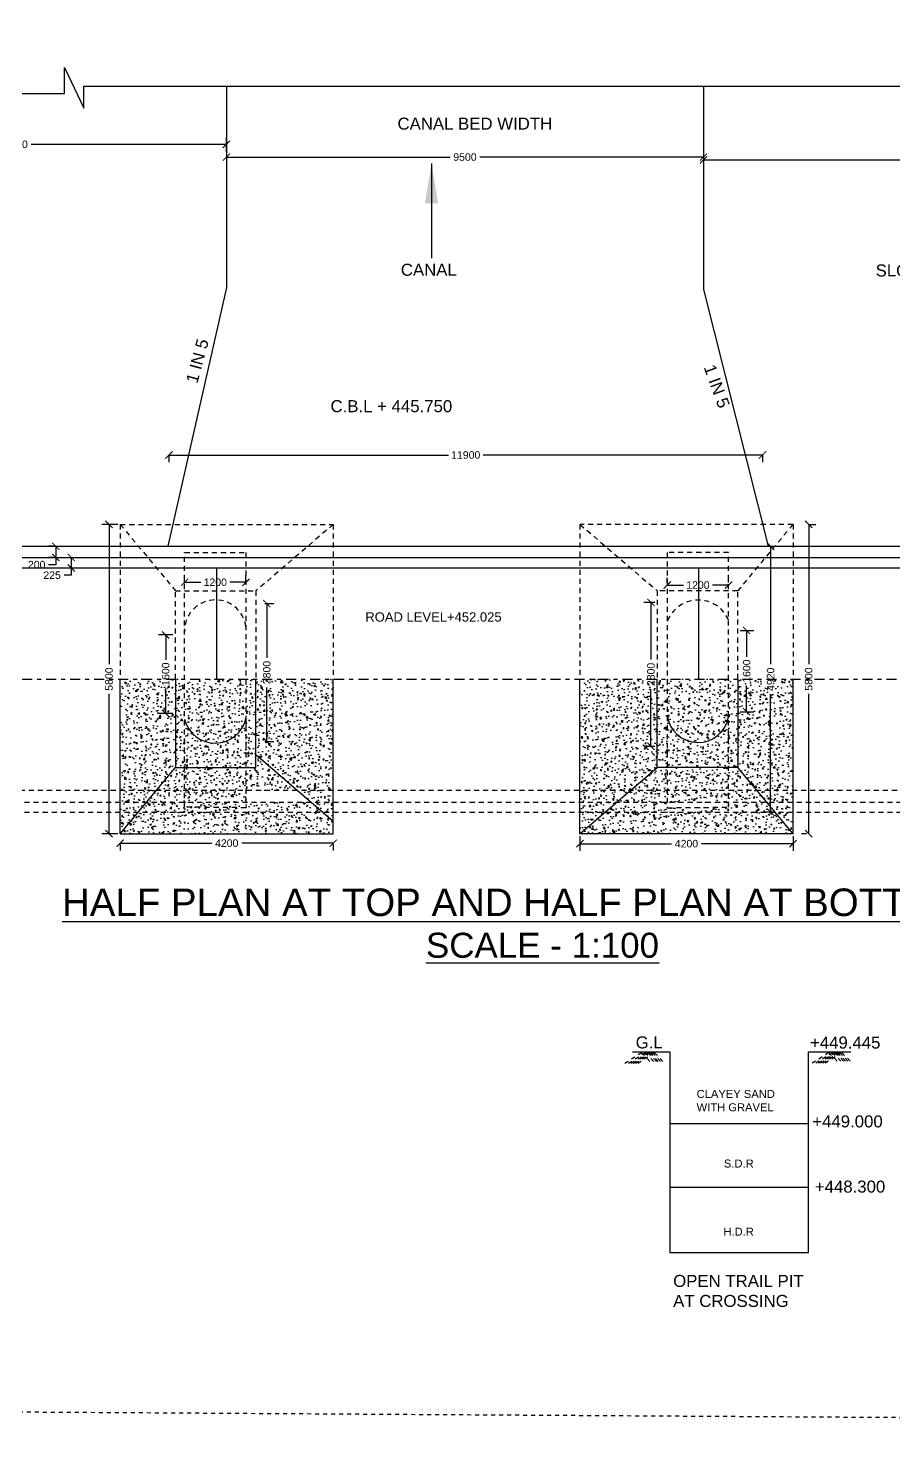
# Model space of a CAD drawing. Header units: inches. Extents: x 334 to 11487, y 381 to 10656.
# Drawn here: x 508.21 to 529.84, y 459.15 to 494.18 of the extents above; entities that cross this region are included whole.
import ezdxf

# ---------------------------------------------------------------- set-up
doc = ezdxf.new("R2010")
doc.units = ezdxf.units.IN
doc.header["$MEASUREMENT"] = 0
doc.linetypes.add('DASHDOT', pattern=[1, 0.5, -0.25, 0, -0.25])
doc.linetypes.add('HIDDEN', pattern=[9.525, 6.35, -3.175])
for name, color, linetype in [('DIMENSION', 255, 'Continuous'), ('DRAWING', 7, 'Continuous'), ('HATCH', 7, 'Continuous'), ('TEXT', 255, 'Continuous')]:
    doc.layers.add(name, color=color, linetype=linetype)
doc.layers.get('0').off()
doc.styles.get("Standard").update_dxf_attribs({"font": 'arial.ttf'})
doc.styles.add('TIMES NEW ROMAN', font='times.ttf')
doc.dimstyles.new('dig', dxfattribs={"dimtxt": 0.1875, "dimasz": 0.18, "dimexe": 0.18, "dimexo": 0.0625, "dimgap": 0.09, "dimtad": 0, "dimtih": 1, "dimtoh": 1, "dimdec": 4, "dimzin": 0, "dimdsep": 46, "dimtxsty": 'Standard', "dimblk": 'ARCHTICK', "dimcen": 0.09, "dimadec": 0, "dimazin": 0, "dimtfac": 1, "dimtdec": 4, "dimtofl": 0, "dimtmove": 0, "dimatfit": 3, "dimldrblk": 'ARCHTICK', "dimfxl": 1, "dimtolj": 1, "dimtzin": 0, "dimarcsym": 0})
doc.dimstyles.new('ISO-25', dxfattribs={"dimtxt": 0.636364, "dimasz": 1, "dimexe": 1.25, "dimexo": 0.625, "dimtad": 0, "dimtih": 1, "dimtoh": 1, "dimlfac": 100, "dimtxsty": 'TIMES NEW ROMAN', "dimcen": 2.5, "dimadec": 0, "dimazin": 0, "dimtfac": 1, "dimtmove": 0, "dimatfit": 3, "dimfxl": 1, "dimarcsym": 0})
pattern_1 = [(50, (0, 0), (0.35863009, -0.03137607), [0.0375, -0.4125]), (355, (0, 0), (-0.06937567, 0.37609607), [0.03, -0.33]), (100.4514, (0.0299, -0.0026), (0.28925469, 0.34471977), [0.0318701, -0.35057106]), (46.1842, (0, 0.1), (0.53362052, -0.0827595), [0.05625, -0.61875]), (96.6356, (0.04447, 0.0931), (0.46733135, 0.48705894), [0.04780514, -0.5258565]), (351.1842, (0, 0.1), (0.46733097, 0.4870593), [0.045, -0.495]), (21, (0.05, 0.075), (0.29845353, -0.20130945), [0.0375, -0.4125]), (326, (0.05, 0.075), (0.12165767, 0.36257502), [0.03, -0.33]), (71.4514, (0.07487, 0.05822), (0.42011131, 0.16126525), [0.0318701, -0.35057106]), (37.5, (0, 0), (0.006079928, 0.166446927), [0, -0.326, 0, -0.335, 0, -0.33125]), (7.5, (0, 0), (0.13153477, 0.197205856), [0, -0.191, 0, -0.3185, 0, -0.12625]), (327.5, (-0.1115, 0), (0.266911218, -0.011277436), [0, -0.125, 0, -0.39, 0, -0.5175]), (317.5, (-0.1615, 0), (0.291593085, 0.05005249), [0, -0.1625, 0, -0.259, 0, -0.3675])]

# ---------------------------------------------------------------- blocks, each defined once
blk = doc.blocks.new('_ArchTick')
at = {"color": 0, "linetype": 'ByBlock', "const_width": 0.15}
blk.add_lwpolyline([(-0.5, -0.5), (0.5, 0.5)], dxfattribs=at)
blk = doc.blocks.new('*D78')
at = {"layer": 'Defpoints', "color": 0, "ltscale": 0.02, "transparency": 16777216}
for p in [(508.903, 481.228), (508.903, 480.948), (508.903, 480.948)]:
    blk.add_point(p, dxfattribs=at)
at = {"layer": 'DIMENSION', "color": 0, "lineweight": -2, "ltscale": 0.02, "transparency": 16777216}
for p, q in [((508.841, 481.228), (508.723, 481.228)), ((508.903, 481.228), (508.903, 480.948)), ((508.841, 480.948), (508.723, 480.948)), ((508.903, 480.768), (508.723, 480.768)), ((508.903, 480.948), (508.903, 480.768))]:
    blk.add_line(p, q, dxfattribs=at)
at = {"layer": 'DIMENSION', "color": 0, "lineweight": -2, "ltscale": 0.02, "transparency": 16777216, "xscale": 0.18, "yscale": 0.18, "zscale": 0.18}
for p, rotation in [((508.903, 481.228), 90), ((508.903, 480.948), 270)]:
    blk.add_blockref('_ArchTick', p, dxfattribs=dict(at, rotation=rotation))
at = {"layer": 'DIMENSION', "color": 0, "ltscale": 0.02, "transparency": 16777216, "insert": (508.425, 480.768), "char_height": 0.1875, "attachment_point": 5}
blk.add_mtext('\\A1;200', dxfattribs=at)
blk = doc.blocks.new('*D79')
at = {"layer": 'Defpoints', "color": 0, "ltscale": 0.02, "transparency": 16777216}
for p in [(509.122, 480.948), (509.122, 480.685), (509.29, 480.685)]:
    blk.add_point(p, dxfattribs=at)
at = {"layer": 'DIMENSION', "color": 0, "lineweight": -2, "ltscale": 0.02, "transparency": 16777216}
for p, q in [((509.185, 480.948), (509.47, 480.948)), ((509.185, 480.685), (509.47, 480.685)), ((509.29, 480.948), (509.29, 480.685)), ((509.29, 480.685), (509.29, 480.505)), ((509.29, 480.505), (509.11, 480.505))]:
    blk.add_line(p, q, dxfattribs=at)
at = {"layer": 'DIMENSION', "color": 0, "lineweight": -2, "ltscale": 0.02, "transparency": 16777216, "xscale": 0.18, "yscale": 0.18, "zscale": 0.18}
for p, rotation in [((509.29, 480.948), 90), ((509.29, 480.685), 270)]:
    blk.add_blockref('_ArchTick', p, dxfattribs=dict(at, rotation=rotation))
at = {"layer": 'DIMENSION', "color": 0, "ltscale": 0.02, "transparency": 16777216, "insert": (508.81, 480.505), "char_height": 0.1875, "attachment_point": 5}
blk.add_mtext('\\A1;225', dxfattribs=at)
blk = doc.blocks.new('*D84')
at = {"layer": 'Defpoints', "color": 0, "ltscale": 0.02, "transparency": 16777216}
for p in [(510.512, 481.774), (510.232, 474.044), (510.512, 474.044)]:
    blk.add_point(p, dxfattribs=at)
at = {"layer": 'DIMENSION', "color": 0, "lineweight": -2, "ltscale": 0.02, "transparency": 16777216}
for p, q in [((510.449, 481.774), (510.052, 481.774)), ((510.232, 481.774), (510.232, 478.279)), ((510.232, 474.044), (510.232, 477.539)), ((510.449, 474.044), (510.052, 474.044))]:
    blk.add_line(p, q, dxfattribs=at)
at = {"layer": 'DIMENSION', "color": 0, "lineweight": -2, "ltscale": 0.02, "transparency": 16777216, "xscale": 0.18, "yscale": 0.18, "zscale": 0.18}
for p, rotation in [((510.232, 481.774), 90), ((510.232, 474.044), 270)]:
    blk.add_blockref('_ArchTick', p, dxfattribs=dict(at, rotation=rotation))
at = {"layer": 'DIMENSION', "color": 0, "ltscale": 0.02, "transparency": 16777216, "insert": (510.232, 477.909), "char_height": 0.1875, "attachment_point": 5, "rotation": 90}
blk.add_mtext('\\A1;5800', dxfattribs=at)
blk = doc.blocks.new('*D85')
at = {"layer": 'Defpoints', "color": 0, "ltscale": 0.02, "transparency": 16777216}
for p in [(511.648, 479.012), (511.892, 479.012), (511.892, 477.053)]:
    blk.add_point(p, dxfattribs=at)
at = {"layer": 'DIMENSION', "color": 0, "lineweight": -2, "ltscale": 0.02, "transparency": 16777216}
for p, q in [((511.83, 479.012), (511.468, 479.012)), ((511.648, 479.012), (511.648, 478.393)), ((511.648, 477.053), (511.648, 477.672)), ((511.83, 477.053), (511.468, 477.053))]:
    blk.add_line(p, q, dxfattribs=at)
at = {"layer": 'DIMENSION', "color": 0, "lineweight": -2, "ltscale": 0.02, "transparency": 16777216, "xscale": 0.18, "yscale": 0.18, "zscale": 0.18}
for p, rotation in [((511.648, 479.012), 90), ((511.648, 477.053), 270)]:
    blk.add_blockref('_ArchTick', p, dxfattribs=dict(at, rotation=rotation))
at = {"layer": 'DIMENSION', "color": 0, "ltscale": 0.02, "transparency": 16777216, "insert": (511.648, 478.032), "char_height": 0.1875, "attachment_point": 5, "rotation": 90}
blk.add_mtext('\\A1;1600', dxfattribs=at)
blk = doc.blocks.new('*D86')
at = {"layer": 'Defpoints', "color": 0, "ltscale": 0.02, "transparency": 16777216}
for p in [(514.059, 479.795), (514.062, 476.35), (514.174, 476.35)]:
    blk.add_point(p, dxfattribs=at)
at = {"layer": 'DIMENSION', "color": 0, "lineweight": -2, "ltscale": 0.02, "transparency": 16777216}
for p, q in [((514.122, 479.795), (514.354, 479.795)), ((514.174, 479.795), (514.174, 478.444)), ((514.174, 476.35), (514.174, 477.702)), ((514.125, 476.35), (514.354, 476.35))]:
    blk.add_line(p, q, dxfattribs=at)
at = {"layer": 'DIMENSION', "color": 0, "lineweight": -2, "ltscale": 0.02, "transparency": 16777216, "xscale": 0.18, "yscale": 0.18, "zscale": 0.18}
for p, rotation in [((514.174, 479.795), 90), ((514.174, 476.35), 270)]:
    blk.add_blockref('_ArchTick', p, dxfattribs=dict(at, rotation=rotation))
at = {"layer": 'DIMENSION', "color": 0, "ltscale": 0.02, "transparency": 16777216, "insert": (514.174, 478.073), "char_height": 0.1875, "attachment_point": 5, "rotation": 90}
blk.add_mtext('\\A1;2800', dxfattribs=at)
blk = doc.blocks.new('*D87')
at = {"layer": 'Defpoints', "color": 0, "ltscale": 0.02, "transparency": 16777216}
for p in [(513.654, 480.328), (512.12, 480.233), (513.654, 480.233)]:
    blk.add_point(p, dxfattribs=at)
at = {"layer": 'DIMENSION', "color": 0, "lineweight": -2, "ltscale": 0.02, "transparency": 16777216}
for p, q in [((512.12, 480.296), (512.12, 480.508)), ((512.12, 480.328), (512.526, 480.328)), ((513.654, 480.328), (513.248, 480.328)), ((513.654, 480.296), (513.654, 480.508))]:
    blk.add_line(p, q, dxfattribs=at)
at = {"layer": 'DIMENSION', "color": 0, "lineweight": -2, "ltscale": 0.02, "transparency": 16777216, "xscale": 0.18, "yscale": 0.18, "zscale": 0.18, "rotation": 180}
blk.add_blockref('_ArchTick', (512.12, 480.328), dxfattribs=at)
at = {"layer": 'DIMENSION', "color": 0, "lineweight": -2, "ltscale": 0.02, "transparency": 16777216, "xscale": 0.18, "yscale": 0.18, "zscale": 0.18}
blk.add_blockref('_ArchTick', (513.654, 480.328), dxfattribs=at)
at = {"layer": 'DIMENSION', "color": 0, "ltscale": 0.02, "transparency": 16777216, "insert": (512.887, 480.328), "char_height": 0.1875, "attachment_point": 5}
blk.add_mtext('\\A1;1200', dxfattribs=at)
blk = doc.blocks.new('*D88')
at = {"layer": 'Defpoints', "color": 0, "ltscale": 0.02, "transparency": 16777216}
for p in [(510.512, 473.839), (515.835, 473.846), (515.835, 473.808)]:
    blk.add_point(p, dxfattribs=at)
at = {"layer": 'DIMENSION', "color": 0, "lineweight": -2, "ltscale": 0.02, "transparency": 16777216}
for p, q in [((510.512, 473.808), (512.8, 473.808)), ((510.512, 473.776), (510.512, 473.628)), ((515.835, 473.808), (513.547, 473.808)), ((515.835, 473.784), (515.835, 473.628))]:
    blk.add_line(p, q, dxfattribs=at)
at = {"layer": 'DIMENSION', "color": 0, "lineweight": -2, "ltscale": 0.02, "transparency": 16777216, "xscale": 0.18, "yscale": 0.18, "zscale": 0.18, "rotation": 180}
blk.add_blockref('_ArchTick', (510.512, 473.808), dxfattribs=at)
at = {"layer": 'DIMENSION', "color": 0, "lineweight": -2, "ltscale": 0.02, "transparency": 16777216, "xscale": 0.18, "yscale": 0.18, "zscale": 0.18}
blk.add_blockref('_ArchTick', (515.835, 473.808), dxfattribs=at)
at = {"layer": 'DIMENSION', "color": 0, "ltscale": 0.02, "transparency": 16777216, "insert": (513.173, 473.808), "char_height": 0.1875, "attachment_point": 5}
blk.add_mtext('\\A1;4200', dxfattribs=at)
blk = doc.blocks.new('*D89')
at = {"layer": 'Defpoints', "color": 0, "ltscale": 0.02, "transparency": 16777216}
for p in [(524.18, 480.257), (525.713, 480.257), (525.713, 480.257)]:
    blk.add_point(p, dxfattribs=at)
at = {"layer": 'DIMENSION', "color": 0, "lineweight": -2, "ltscale": 0.02, "transparency": 16777216}
for p, q in [((524.18, 480.32), (524.18, 480.437)), ((525.713, 480.32), (525.713, 480.437)), ((524.18, 480.257), (524.586, 480.257)), ((525.713, 480.257), (525.307, 480.257))]:
    blk.add_line(p, q, dxfattribs=at)
at = {"layer": 'DIMENSION', "color": 0, "lineweight": -2, "ltscale": 0.02, "transparency": 16777216, "xscale": 0.18, "yscale": 0.18, "zscale": 0.18, "rotation": 180}
blk.add_blockref('_ArchTick', (524.18, 480.257), dxfattribs=at)
at = {"layer": 'DIMENSION', "color": 0, "lineweight": -2, "ltscale": 0.02, "transparency": 16777216, "xscale": 0.18, "yscale": 0.18, "zscale": 0.18}
blk.add_blockref('_ArchTick', (525.713, 480.257), dxfattribs=at)
at = {"layer": 'DIMENSION', "color": 0, "ltscale": 0.02, "transparency": 16777216, "insert": (524.946, 480.257), "char_height": 0.1875, "attachment_point": 5}
blk.add_mtext('\\A1;1200', dxfattribs=at)
blk = doc.blocks.new('*D90')
at = {"layer": 'Defpoints', "color": 0, "ltscale": 0.02, "transparency": 16777216}
for p in [(523.772, 479.823), (523.929, 479.823), (523.929, 476.228)]:
    blk.add_point(p, dxfattribs=at)
at = {"layer": 'DIMENSION', "color": 0, "lineweight": -2, "ltscale": 0.02, "transparency": 16777216}
for p, q in [((523.867, 479.823), (523.592, 479.823)), ((523.772, 479.823), (523.772, 478.397)), ((523.772, 476.228), (523.772, 477.654)), ((523.867, 476.228), (523.592, 476.228))]:
    blk.add_line(p, q, dxfattribs=at)
at = {"layer": 'DIMENSION', "color": 0, "lineweight": -2, "ltscale": 0.02, "transparency": 16777216, "xscale": 0.18, "yscale": 0.18, "zscale": 0.18}
for p, rotation in [((523.772, 479.823), 90), ((523.772, 476.228), 270)]:
    blk.add_blockref('_ArchTick', p, dxfattribs=dict(at, rotation=rotation))
at = {"layer": 'DIMENSION', "color": 0, "ltscale": 0.02, "transparency": 16777216, "insert": (523.772, 478.025), "char_height": 0.1875, "attachment_point": 5, "rotation": 90}
blk.add_mtext('\\A1;2800', dxfattribs=at)
blk = doc.blocks.new('*D91')
at = {"layer": 'Defpoints', "color": 0, "ltscale": 0.02, "transparency": 16777216}
for p in [(525.941, 479.125), (525.941, 477.092), (526.163, 477.092)]:
    blk.add_point(p, dxfattribs=at)
at = {"layer": 'DIMENSION', "color": 0, "lineweight": -2, "ltscale": 0.02, "transparency": 16777216}
for p, q in [((526.004, 479.125), (526.343, 479.125)), ((526.163, 479.125), (526.163, 478.469)), ((526.163, 477.092), (526.163, 477.748)), ((526.004, 477.092), (526.343, 477.092))]:
    blk.add_line(p, q, dxfattribs=at)
at = {"layer": 'DIMENSION', "color": 0, "lineweight": -2, "ltscale": 0.02, "transparency": 16777216, "xscale": 0.18, "yscale": 0.18, "zscale": 0.18}
for p, rotation in [((526.163, 479.125), 90), ((526.163, 477.092), 270)]:
    blk.add_blockref('_ArchTick', p, dxfattribs=dict(at, rotation=rotation))
at = {"layer": 'DIMENSION', "color": 0, "ltscale": 0.02, "transparency": 16777216, "insert": (526.163, 478.108), "char_height": 0.1875, "attachment_point": 5, "rotation": 90}
blk.add_mtext('\\A1;1600', dxfattribs=at)
blk = doc.blocks.new('*D92')
at = {"layer": 'Defpoints', "color": 0, "ltscale": 0.02, "transparency": 16777216}
for p in [(526.704, 481.228), (526.763, 474.583), (526.873, 474.583)]:
    blk.add_point(p, dxfattribs=at)
at = {"layer": 'DIMENSION', "color": 0, "lineweight": -2, "ltscale": 0.02, "transparency": 16777216}
for p, q in [((526.763, 481.228), (526.763, 478.279)), ((526.766, 481.228), (526.943, 481.228)), ((526.763, 474.583), (526.763, 477.532)), ((526.811, 474.583), (526.583, 474.583))]:
    blk.add_line(p, q, dxfattribs=at)
at = {"layer": 'DIMENSION', "color": 0, "lineweight": -2, "ltscale": 0.02, "transparency": 16777216, "xscale": 0.18, "yscale": 0.18, "zscale": 0.18}
for p, rotation in [((526.763, 481.228), 90), ((526.763, 474.583), 270)]:
    blk.add_blockref('_ArchTick', p, dxfattribs=dict(at, rotation=rotation))
at = {"layer": 'DIMENSION', "color": 0, "ltscale": 0.02, "transparency": 16777216, "insert": (526.763, 477.905), "char_height": 0.1875, "attachment_point": 5, "rotation": 90}
blk.add_mtext('\\A1;4920', dxfattribs=at)
blk = doc.blocks.new('*D93')
at = {"layer": 'Defpoints', "color": 0, "ltscale": 0.02, "transparency": 16777216}
for p in [(527.657, 481.774), (527.713, 481.774), (527.718, 474.044)]:
    blk.add_point(p, dxfattribs=at)
at = {"layer": 'DIMENSION', "color": 0, "lineweight": -2, "ltscale": 0.02, "transparency": 16777216}
for p, q in [((527.713, 481.774), (527.713, 478.279)), ((527.719, 481.774), (527.893, 481.774)), ((527.713, 474.044), (527.713, 477.539)), ((527.655, 474.044), (527.533, 474.044))]:
    blk.add_line(p, q, dxfattribs=at)
at = {"layer": 'DIMENSION', "color": 0, "lineweight": -2, "ltscale": 0.02, "transparency": 16777216, "xscale": 0.18, "yscale": 0.18, "zscale": 0.18}
for p, rotation in [((527.713, 481.774), 90), ((527.713, 474.044), 270)]:
    blk.add_blockref('_ArchTick', p, dxfattribs=dict(at, rotation=rotation))
at = {"layer": 'DIMENSION', "color": 0, "ltscale": 0.02, "transparency": 16777216, "insert": (527.713, 477.909), "char_height": 0.1875, "attachment_point": 5, "rotation": 90}
blk.add_mtext('\\A1;5800', dxfattribs=at)
blk = doc.blocks.new('*D97')
at = {"layer": 'Defpoints', "color": 0, "ltscale": 0.02, "transparency": 16777216}
for p in [(511.729, 483.54), (526.56, 483.564), (526.56, 483.508)]:
    blk.add_point(p, dxfattribs=at)
at = {"layer": 'DIMENSION', "color": 0, "lineweight": -2, "ltscale": 0.02, "transparency": 16777216}
for p, q in [((511.729, 483.508), (518.711, 483.508)), ((511.729, 483.478), (511.729, 483.328)), ((526.56, 483.508), (519.578, 483.508)), ((526.56, 483.501), (526.56, 483.328))]:
    blk.add_line(p, q, dxfattribs=at)
at = {"layer": 'DIMENSION', "color": 0, "lineweight": -2, "ltscale": 0.02, "transparency": 16777216, "xscale": 0.18, "yscale": 0.18, "zscale": 0.18, "rotation": 180}
blk.add_blockref('_ArchTick', (511.729, 483.508), dxfattribs=at)
at = {"layer": 'DIMENSION', "color": 0, "lineweight": -2, "ltscale": 0.02, "transparency": 16777216, "xscale": 0.18, "yscale": 0.18, "zscale": 0.18}
blk.add_blockref('_ArchTick', (526.56, 483.508), dxfattribs=at)
at = {"layer": 'DIMENSION', "color": 0, "ltscale": 0.02, "transparency": 16777216, "insert": (519.145, 483.508), "char_height": 0.1875, "attachment_point": 5}
blk.add_mtext('\\A1;11900', dxfattribs=at)
blk = doc.blocks.new('*D99')
at = {"layer": 'Defpoints', "color": 0, "ltscale": 0.02, "transparency": 16777216}
for p in [(513.165, 491.271), (502.66, 491.015), (513.165, 491.015)]:
    blk.add_point(p, dxfattribs=at)
at = {"layer": 'DIMENSION', "color": 0, "lineweight": -2, "ltscale": 0.02, "transparency": 16777216}
for p, q in [((502.66, 491.077), (502.66, 491.451)), ((502.66, 491.271), (507.543, 491.271)), ((513.165, 491.271), (508.283, 491.271)), ((513.165, 491.077), (513.165, 491.451))]:
    blk.add_line(p, q, dxfattribs=at)
at = {"layer": 'DIMENSION', "color": 0, "lineweight": -2, "ltscale": 0.02, "transparency": 16777216, "xscale": 0.18, "yscale": 0.18, "zscale": 0.18, "rotation": 180}
blk.add_blockref('_ArchTick', (502.66, 491.271), dxfattribs=at)
at = {"layer": 'DIMENSION', "color": 0, "lineweight": -2, "ltscale": 0.02, "transparency": 16777216, "xscale": 0.18, "yscale": 0.18, "zscale": 0.18}
blk.add_blockref('_ArchTick', (513.165, 491.271), dxfattribs=at)
at = {"layer": 'DIMENSION', "color": 0, "ltscale": 0.02, "transparency": 16777216, "insert": (507.913, 491.271), "char_height": 0.1875, "attachment_point": 5}
blk.add_mtext('\\A1;8400', dxfattribs=at)
blk = doc.blocks.new('*D100')
at = {"layer": 'Defpoints', "color": 0, "ltscale": 0.02, "transparency": 16777216}
for p in [(513.165, 491.077), (525.085, 491.077), (525.085, 490.953)]:
    blk.add_point(p, dxfattribs=at)
at = {"layer": 'DIMENSION', "color": 0, "lineweight": -2, "ltscale": 0.02, "transparency": 16777216}
for p, q in [((513.165, 491.015), (513.165, 490.773)), ((513.165, 490.953), (518.756, 490.953)), ((525.085, 490.953), (519.495, 490.953)), ((525.085, 491.015), (525.085, 490.773))]:
    blk.add_line(p, q, dxfattribs=at)
at = {"layer": 'DIMENSION', "color": 0, "lineweight": -2, "ltscale": 0.02, "transparency": 16777216, "xscale": 0.18, "yscale": 0.18, "zscale": 0.18, "rotation": 180}
blk.add_blockref('_ArchTick', (513.165, 490.953), dxfattribs=at)
at = {"layer": 'DIMENSION', "color": 0, "lineweight": -2, "ltscale": 0.02, "transparency": 16777216, "xscale": 0.18, "yscale": 0.18, "zscale": 0.18}
blk.add_blockref('_ArchTick', (525.085, 490.953), dxfattribs=at)
at = {"layer": 'DIMENSION', "color": 0, "ltscale": 0.02, "transparency": 16777216, "insert": (519.125, 490.953), "char_height": 0.1875, "attachment_point": 5}
blk.add_mtext('\\A1;9500', dxfattribs=at)
blk = doc.blocks.new('*D101')
at = {"layer": 'Defpoints', "color": 0, "ltscale": 0.02, "transparency": 16777216}
for p in [(525.085, 490.953), (535.637, 491.036), (535.637, 490.882)]:
    blk.add_point(p, dxfattribs=at)
at = {"layer": 'DIMENSION', "color": 0, "lineweight": -2, "ltscale": 0.02, "transparency": 16777216}
for p, q in [((525.085, 490.89), (525.085, 490.702)), ((525.085, 490.882), (529.991, 490.882)), ((535.637, 490.882), (530.731, 490.882)), ((535.637, 490.973), (535.637, 490.702))]:
    blk.add_line(p, q, dxfattribs=at)
at = {"layer": 'DIMENSION', "color": 0, "lineweight": -2, "ltscale": 0.02, "transparency": 16777216, "xscale": 0.18, "yscale": 0.18, "zscale": 0.18, "rotation": 180}
blk.add_blockref('_ArchTick', (525.085, 490.882), dxfattribs=at)
at = {"layer": 'DIMENSION', "color": 0, "lineweight": -2, "ltscale": 0.02, "transparency": 16777216, "xscale": 0.18, "yscale": 0.18, "zscale": 0.18}
blk.add_blockref('_ArchTick', (535.637, 490.882), dxfattribs=at)
at = {"layer": 'DIMENSION', "color": 0, "ltscale": 0.02, "transparency": 16777216, "insert": (530.361, 490.882), "char_height": 0.1875, "attachment_point": 5}
blk.add_mtext('\\A1;8400', dxfattribs=at)
blk = doc.blocks.new('*D103')
at = {"layer": 'Defpoints', "color": 0, "ltscale": 0.02, "transparency": 16777216}
for p in [(521.998, 474.044), (527.322, 474.044), (527.322, 473.796)]:
    blk.add_point(p, dxfattribs=at)
at = {"layer": 'DIMENSION', "color": 0, "lineweight": -2, "ltscale": 0.02, "transparency": 16777216}
for p, q in [((521.998, 473.981), (521.998, 473.616)), ((527.322, 473.981), (527.322, 473.616)), ((521.998, 473.796), (524.287, 473.796)), ((527.322, 473.796), (525.033, 473.796))]:
    blk.add_line(p, q, dxfattribs=at)
at = {"layer": 'DIMENSION', "color": 0, "lineweight": -2, "ltscale": 0.02, "transparency": 16777216, "xscale": 0.18, "yscale": 0.18, "zscale": 0.18, "rotation": 180}
blk.add_blockref('_ArchTick', (521.998, 473.796), dxfattribs=at)
at = {"layer": 'DIMENSION', "color": 0, "lineweight": -2, "ltscale": 0.02, "transparency": 16777216, "xscale": 0.18, "yscale": 0.18, "zscale": 0.18}
blk.add_blockref('_ArchTick', (527.322, 473.796), dxfattribs=at)
at = {"layer": 'DIMENSION', "color": 0, "ltscale": 0.02, "transparency": 16777216, "insert": (524.66, 473.796), "char_height": 0.1875, "attachment_point": 5}
blk.add_mtext('\\A1;4200', dxfattribs=at)

msp = doc.modelspace()

# ---------------------------------------------------------------- hatches: boundary and pattern name
at = {"layer": 'HATCH', "linetype": 'HIDDEN'}
h = msp.add_hatch(dxfattribs=at)
h.set_pattern_fill('AR-CONC', color=256, scale=0.05, style=0)
h.set_pattern_definition(pattern_1)
h.paths.add_polyline_path([(511.89236, 477.90914), (510.51184, 477.90914), (510.51184, 475.13349), (511.41816, 475.13349), (511.89236, 475.70356)])
h.paths.add_polyline_path([(512.12025, 477.90914), (511.89236, 477.90914), (511.89236, 475.70356), (512.12025, 475.70356)])
h.paths.add_polyline_path([(513.65369, 477.90914), (512.12025, 477.90914), (512.12025, 475.70356), (513.65369, 475.70356)])
h.paths.add_polyline_path([(513.9043, 477.90914), (513.65369, 477.90914), (513.65369, 475.70356), (513.9043, 475.70356)])
h.paths.add_polyline_path([(513.9043, 476.01355), (513.9043, 475.70356), (513.65369, 475.70356), (513.65369, 475.13349), (514.92806, 475.13349)])
h.paths.add_polyline_path([(515.8349, 477.90914), (513.9043, 477.90914), (513.9043, 476.01355), (514.92806, 475.13349), (515.8349, 475.13349)])
h.paths.add_polyline_path([(513.65369, 475.13349), (513.65369, 475.70356), (512.12025, 475.70356), (512.12025, 475.13349)])
h.paths.add_polyline_path([(511.41816, 475.13349), (512.12025, 475.13349), (512.12025, 475.70356), (511.89236, 475.70356)])
h.paths.add_polyline_path([(511.41816, 475.13349), (511.16691, 474.83145), (512.12025, 474.83145), (512.12025, 475.13349)])
h.paths.add_polyline_path([(510.51184, 475.13349), (510.51184, 474.83145), (511.16691, 474.83145), (511.41816, 475.13349)])
h.paths.add_polyline_path([(510.51184, 474.83145), (510.51184, 474.58297), (510.96022, 474.58297), (511.16691, 474.83145)])
h.paths.add_polyline_path([(510.96022, 474.58297), (510.51184, 474.04394), (515.8349, 474.04394), (515.8349, 474.35393), (515.56847, 474.58297)])
h.paths.add_polyline_path([(510.51184, 474.58297), (510.51184, 474.04394), (510.96022, 474.58297)], flags=17)
h.paths.add_polyline_path([(513.65369, 474.83145), (513.65369, 475.13349), (512.12025, 475.13349), (512.12025, 474.83145)])
h.paths.add_polyline_path([(513.65369, 474.69416), (513.65369, 474.83145), (512.12025, 474.83145), (512.12025, 474.7086)], flags=17)
h.paths.add_polyline_path([(515.56847, 474.58297), (515.27941, 474.83145), (513.65369, 474.83145), (513.65369, 474.69416), (512.12025, 474.7086), (512.12025, 474.83145), (511.16691, 474.83145), (510.96022, 474.58297)])
h.paths.add_polyline_path([(515.8349, 474.83145), (515.8349, 475.13349), (514.92806, 475.13349), (515.27941, 474.83145)])
h.paths.add_polyline_path([(515.8349, 474.83145), (515.27941, 474.83145), (515.56847, 474.58297), (515.8349, 474.58297)])
h.paths.add_polyline_path([(515.8349, 474.58297), (515.56847, 474.58297), (515.8349, 474.35393)], flags=17)
h = msp.add_hatch(dxfattribs=at)
h.set_pattern_fill('AR-CONC', color=256, scale=0.05, style=0)
h.set_pattern_definition(pattern_1)
h.paths.add_polyline_path([(523.92908, 477.90914), (521.99847, 477.90914), (521.99847, 475.13349), (523.26593, 475.13349), (523.92908, 475.70356)])
h.paths.add_polyline_path([(523.26593, 475.13349), (524.17969, 475.13349), (524.17969, 475.70356), (523.92908, 475.70356)])
h.paths.add_polyline_path([(525.71312, 475.13349), (525.71312, 475.70356), (524.17969, 475.70356), (524.17969, 475.13349)])
h.paths.add_polyline_path([(526.41522, 475.13349), (525.94102, 475.70356), (525.71312, 475.70356), (525.71312, 475.13349)])
h.paths.add_polyline_path([(527.32153, 477.90914), (525.94102, 477.90914), (525.94102, 475.70356), (526.41522, 475.13349), (527.32153, 475.13349)])
h.paths.add_polyline_path([(525.94102, 477.90914), (525.71312, 477.90914), (525.71312, 475.70356), (525.94102, 475.70356)])
h.paths.add_polyline_path([(524.17969, 475.70356), (525.71312, 475.70356), (525.71312, 477.90914), (524.17969, 477.90914)])
h.paths.add_polyline_path([(524.17969, 477.90914), (523.92908, 477.90914), (523.92908, 475.70356), (524.17969, 475.70356)])
h.paths.add_polyline_path([(525.71312, 475.13349), (525.71312, 474.83145), (526.66646, 474.83145), (526.41522, 475.13349)])
h.paths.add_polyline_path([(525.71312, 474.83145), (525.71312, 474.7086), (524.17969, 474.69416), (524.17969, 474.83145), (522.91457, 474.83145), (522.62552, 474.58297), (526.87315, 474.58297), (526.66646, 474.83145)])
h.paths.add_polyline_path([(526.41522, 475.13349), (526.66646, 474.83145), (527.32153, 474.83145), (527.32153, 475.13349)])
h.paths.add_polyline_path([(527.32153, 474.58297), (527.32153, 474.83145), (526.66646, 474.83145), (526.87315, 474.58297)])
h.paths.add_polyline_path([(527.32153, 474.04394), (527.32153, 474.58297), (526.87315, 474.58297)], flags=17)
h.paths.add_polyline_path([(527.32153, 474.04394), (526.87315, 474.58297), (522.62552, 474.58297), (521.99847, 474.04394)])
h.paths.add_polyline_path([(525.71312, 474.83145), (525.71312, 475.13349), (524.17969, 475.13349), (524.17969, 474.83145)])
h.paths.add_polyline_path([(523.26593, 475.13349), (521.99847, 475.13349), (521.99847, 474.83145), (522.91457, 474.83145)])
h.paths.add_polyline_path([(521.99847, 474.83145), (521.99847, 474.58297), (522.62552, 474.58297), (522.91457, 474.83145)])
h.paths.add_polyline_path([(521.99847, 474.58297), (521.99847, 474.04394), (522.62552, 474.58297)], flags=17)
h = msp.add_hatch(dxfattribs=at)
h.set_pattern_fill('AR-CONC', color=256, scale=0.05, style=0)
h.set_pattern_definition(pattern_1)
h.paths.add_polyline_path([(524.17969, 474.83145), (524.17969, 475.13349), (523.26593, 475.13349), (522.91457, 474.83145)])

# ---------------------------------------------------------------- linework, layer by layer
at = {"layer": 'DIMENSION', "linetype": 'DASHDOT', "ltscale": 0.02}
for points in [[(523.5395, 468.57391), (523.11975, 468.30346)], [(523.62928, 468.57391), (523.20954, 468.30346)], [(523.70111, 468.57391), (523.28137, 468.30346)], [(523.75027, 468.57391), (523.33052, 468.30346)], [(523.80698, 468.57391), (523.38724, 468.30346)], [(523.86369, 468.57391), (523.44394, 468.30346)], [(523.5395, 468.57391), (523.76593, 468.33513)], [(523.62928, 468.57391), (523.85572, 468.33513)], [(523.70111, 468.57391), (523.92755, 468.33513)], [(523.75027, 468.57391), (523.9767, 468.33513)], [(523.80698, 468.57391), (524.03342, 468.33513)], [(523.86369, 468.57391), (524.09012, 468.33513)], [(528.21851, 468.57819), (527.79877, 468.30774)], [(528.3083, 468.57819), (527.88855, 468.30774)], [(528.38013, 468.57819), (527.96039, 468.30774)], [(528.42928, 468.57819), (528.00954, 468.30774)], [(528.486, 468.57819), (528.06625, 468.30774)], [(528.5427, 468.57819), (528.12296, 468.30774)], [(528.21851, 468.57819), (528.44495, 468.33941)], [(528.3083, 468.57819), (528.53474, 468.33941)], [(528.38013, 468.57819), (528.60657, 468.33941)], [(528.42928, 468.57819), (528.65572, 468.33941)], [(528.486, 468.57819), (528.71243, 468.33941)], [(528.5427, 468.57819), (528.76914, 468.33941)]]:
    msp.add_lwpolyline(points, dxfattribs=at)
at = {"layer": 'DRAWING', "linetype": 'HIDDEN', "ltscale": 0.02}
for p, q in [((511.89236, 480.11472), (513.9043, 480.11472)), ((511.89236, 477.90914), (511.89236, 480.11472)), ((513.9043, 480.11472), (513.9043, 477.90914)), ((525.94102, 480.11472), (523.92908, 480.11472)), ((523.92908, 480.11472), (523.92908, 477.90914)), ((525.94102, 477.90914), (525.94102, 480.11472))]:
    msp.add_line(p, q, dxfattribs=at)
at = {"layer": 'DRAWING', "ltscale": 0.02}
for p, q in [((511.89236, 477.90914), (511.89236, 475.70356)), ((513.9043, 475.70356), (513.9043, 477.90914)), ((523.92908, 475.70356), (523.92908, 477.90914)), ((525.94102, 477.90914), (525.94102, 475.70356)), ((511.89236, 475.70356), (513.9043, 475.70356)), ((525.94102, 475.70356), (523.92908, 475.70356))]:
    msp.add_line(p, q, dxfattribs=at)
at = {"layer": 'DRAWING', "linetype": 'DASHDOT', "ltscale": 0.02}
msp.add_lwpolyline([(480.40751, 528.00833), (579.70437, 527.39033), (579.27964, 459.14643), (479.98278, 459.76443)], close=True, dxfattribs=at)
at = {"layer": 'DRAWING', "ltscale": 0.02}
for points in [[(491.46817, 492.5422), (509.1198, 492.5422), (509.1198, 493.19213), (509.60474, 492.17199), (509.60474, 492.72842), (513.16526, 492.72842), (518.90636, 492.72842), (531.50867, 492.72842), (531.50867, 493.48841), (531.93406, 492.25486), (531.93406, 492.84859), (561.18234, 492.84859)], [(513.16526, 492.72842), (513.16526, 487.69728), (511.69848, 481.22769)], [(525.08525, 492.72842), (525.08525, 487.64721), (526.70375, 481.22769)], [(502.44376, 481.22769), (535.37507, 481.22769)], [(482.81101, 480.68479), (558.61783, 480.68479)], [(502.44376, 480.94766), (535.37507, 480.94766)], [(512.91815, 480.68479), (512.91815, 477.90914)], [(524.9567, 480.68479), (524.9567, 477.90914)], [(510.51184, 474.04394), (515.8349, 474.04394), (515.8349, 477.90914)], [(510.51184, 474.04394), (510.51184, 477.90914)], [(527.32153, 474.04394), (521.99847, 474.04394), (521.99847, 477.90914)], [(527.32153, 474.04394), (527.32153, 477.90914)], [(515.8349, 474.35393), (513.9043, 476.01355)], [(510.51184, 474.04394), (511.89236, 475.70356)], [(521.99847, 474.04394), (523.92908, 475.70356)], [(527.32153, 474.04394), (525.94102, 475.70356)]]:
    msp.add_lwpolyline(points, dxfattribs=at)
at = {"layer": 'DRAWING', "linetype": 'HIDDEN', "ltscale": 0.02}
for points in [[(510.51184, 481.77434), (515.8349, 481.77434), (515.8349, 477.90914)], [(510.51184, 481.77434), (510.51184, 477.90914)], [(510.51184, 481.77434), (511.89236, 480.11472)], [(515.8349, 481.77434), (513.9043, 480.11472)], [(527.32153, 481.77434), (521.99847, 481.77434), (521.99847, 477.90914)], [(521.99847, 481.77434), (523.92908, 480.11472)], [(527.32153, 481.77434), (525.94102, 480.11472)], [(527.32153, 481.77434), (527.32153, 477.90914)], [(494.83554, 475.13349), (542.99901, 475.13349)], [(502.44376, 474.83145), (535.37507, 474.83145)], [(502.44376, 474.58297), (535.37507, 474.58297)]]:
    msp.add_lwpolyline(points, dxfattribs=at)
for points in [[(512.12025, 481.07444), (513.65369, 481.07444), (513.65369, 474.69416), (512.12025, 474.7086)], [(525.71312, 481.07444), (524.17969, 481.07444), (524.17969, 474.69416), (525.71312, 474.7086)]]:
    msp.add_lwpolyline(points, close=True, dxfattribs=at)
at = {"layer": 'DRAWING', "linetype": 'DASHDOT', "ltscale": 0.5}
msp.add_lwpolyline([(482.26138, 477.90914), (559.81428, 477.90914)], dxfattribs=at)
at = {"layer": 'DRAWING', "linetype": 'HIDDEN'}
for points in [[(523.31069, 468.59214), (524.24681, 468.59214), (524.24681, 463.58141), (527.70964, 463.58141), (527.70964, 468.59214), (528.76994, 468.59214)], [(524.24681, 466.80478), (527.70964, 466.80478)], [(524.24681, 465.20917), (527.70964, 465.20917)]]:
    msp.add_lwpolyline(points, dxfattribs=at)
at = {"layer": 'DRAWING', "linetype": 'HIDDEN', "ltscale": 0.02}
for centre, radius, start, end in [((512.88979, 479.11669), 0.77047, 7.487689, 182.809043), ((524.95481, 479.05841), 0.82449, 23.111019, 160.071932)]:
    msp.add_arc(centre, radius, start, end, dxfattribs=at)
at = {"layer": 'DRAWING', "ltscale": 0.02}
for centre, radius, start, end in [((512.88423, 477.09547), 0.78703, 193.899653, 347.871026), ((524.94857, 477.09951), 0.77499, 187.195571, 350.585154)]:
    msp.add_arc(centre, radius, start, end, dxfattribs=at)

# ---------------------------------------------------------------- texts
at = {"layer": 'TEXT'}
for s, height, p in [('%%UHALF PLAN AT TOP AND HALF PLAN AT BOTTOM', 0.6875, (509.05804, 471.98819)), ('%%USCALE - 1:100', 0.625, (518.15056, 470.94588))]:
    msp.add_text(s, height=height, dxfattribs=at).set_placement(p)
at = {"layer": 'TEXT', "attachment_point": 1}
for s, insert, char_height, width in [('CANAL BED WIDTH', (517.44033, 491.93802), 0.3, 3.9019273), ('CANAL', (517.52323, 488.28781), 0.3, 1.3855375), ('SLOPE 1.5:1', (529.3862, 488.26945), 0.3, 2.8487187), ('C.B.L + 445.750', (515.76722, 484.87854), 0.3, 3.3020081), ('ROAD LEVEL+452.025', (516.63633, 479.57813), 0.2326387, 3.4449601), ('G.L', (523.39087, 468.98038), 0.3, 1.105955), ('+449.445', (527.74654, 468.97597), 0.3, 1.105955), ('CLAYEY SAND WITH GRAVEL', (524.91346, 467.64268), 0.2, 1.9709956), ('+449.000', (527.80303, 467.00695), 0.3, 1.105955), ('S.D.R', (525.59459, 465.90359), 0.2, 1.9709956), ('+448.300', (527.86749, 465.37709), 0.3, 1.105955), ('H.D.R', (525.58277, 464.20171), 0.2, 1.9709956), ('OPEN TRAIL PIT AT CROSSING', (524.32767, 463.02057), 0.3, 3.3241253)]:
    msp.add_mtext(s, dxfattribs=dict(at, insert=insert, char_height=char_height, width=width))
at = {"layer": 'TEXT', "char_height": 0.3, "width": 2.8487187, "attachment_point": 1}
for insert, rotation in [((512.14721, 485.35861), 75), ((525.36872, 485.80381), 290)]:
    msp.add_mtext('1 IN 5', dxfattribs=dict(at, insert=insert, rotation=rotation))

# ---------------------------------------------------------------- dimensions: what is measured, and where the dimension line sits
at = {"layer": 'DIMENSION', "ltscale": 0.02}
for base, p1, p2, text, picture, middle in [((513.16526, 491.27141), (502.66031, 491.01461), (513.16526, 491.01461), '8400', '*D99', (507.91278, 491.27141)), ((525.08525, 490.9528), (513.16526, 491.07711), (525.08525, 491.07711), '9500', '*D100', (519.12525, 490.9528)), ((535.63666, 490.88208), (525.08525, 490.9528), (535.63666, 491.03552), '8400', '*D101', (530.36096, 490.88208)), ((526.56013, 483.50761), (511.72892, 483.54044), (526.56013, 483.56358), '11900', '*D97', (519.14453, 483.50761)), ((513.65369, 480.32782), (512.12025, 480.23331), (513.65369, 480.23331), '1200', '*D87', (512.88697, 480.32782)), ((525.71312, 480.25715), (524.17969, 480.25715), (525.71312, 480.25715), '1200', '*D89', (524.94641, 480.25715)), ((527.32153, 473.79603), (521.99847, 474.04394), (527.32153, 474.04394), '4200', '*D103', (524.66, 473.79603)), ((515.8349, 473.80819), (510.51184, 473.83857), (515.8349, 473.84617), '4200', '*D88', (513.17337, 473.80819))]:
    dim = msp.add_linear_dim(base=base, p1=p1, p2=p2, text=text, dimstyle='dig', dxfattribs=at)
    dim.commit()
    dim.dimension.update_dxf_attribs({"geometry": picture, "text_midpoint": middle})
for base, p1, p2, text, picture, middle in [((510.23175, 474.04394), (510.51184, 481.77434), (510.51184, 474.04394), '5800', '*D84', (510.23175, 477.90914)), ((527.71273, 481.77434), (527.71786, 474.04394), (527.6566, 481.77434), '5800', '*D93', (527.71273, 477.90914)), ((526.76253, 474.58297), (526.70375, 481.22769), (526.87315, 474.58297), '4920', '*D92', (526.76253, 477.90533)), ((523.77231, 479.82259), (523.92908, 476.22826), (523.92908, 479.82259), '2800', '*D90', (523.77231, 478.02543)), ((514.17433, 476.35044), (514.05947, 479.79521), (514.06222, 476.35044), '2800', '*D86', (514.17433, 478.07282)), ((526.16331, 477.09169), (525.94102, 479.125), (525.94102, 477.09169), '1600', '*D91', (526.16331, 478.10835)), ((511.64768, 479.01193), (511.89236, 477.053), (511.89236, 479.01193), '1600', '*D85', (511.64768, 478.03247))]:
    dim = msp.add_linear_dim(base=base, p1=p1, p2=p2, angle=90, text=text, dimstyle='dig', dxfattribs=at)
    dim.commit()
    dim.dimension.update_dxf_attribs({"geometry": picture, "text_midpoint": middle, "text_rotation": 90})
for base, p1, p2, text, picture, middle in [((508.90308, 480.94766), (508.90308, 481.22769), (508.90308, 480.94766), '200', '*D78', (508.42467, 480.76766)), ((509.28962, 480.68479), (509.12226, 480.94766), (509.12226, 480.68479), '225', '*D79', (508.81018, 480.50479))]:
    dim = msp.add_linear_dim(base=base, p1=p1, p2=p2, angle=90, text=text, dimstyle='dig', dxfattribs=at)
    dim.commit()
    dim.dimension.update_dxf_attribs({"geometry": picture, "text_midpoint": middle})

# ---------------------------------------------------------------- leaders
at = {"layer": 'DRAWING', "ltscale": 0.02}
msp.add_leader([(518.29033, 490.79459), (518.29033, 488.42268)], dimstyle='ISO-25', override={"dimgap": 0.625, "dimtad": 0}, dxfattribs=at)

doc.saveas('drawing.dxf')
